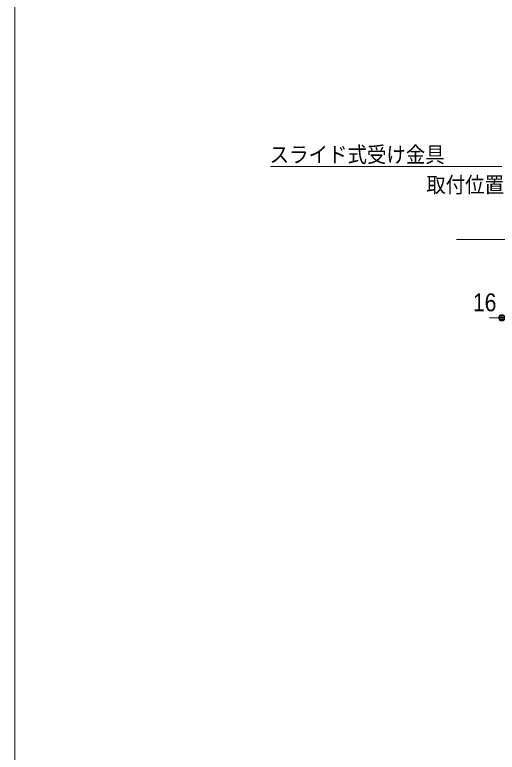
# Model space of a CAD drawing. Units: millimetres, scale not verified. Extents: x -6062 to 6062, y -3045 to 3045.
# Drawn here: x -5788 to -4797, y -703 to 812 of the extents above; entities that cross this region are included whole.
import ezdxf
from ezdxf.enums import TextEntityAlignment as Align

# ---------------------------------------------------------------- set-up
doc = ezdxf.new("R2010")
doc.units = ezdxf.units.MM
doc.header["$LTSCALE"] = 20
for name, color, linetype, lineweight in [('0-0_2寸法-3', 7, 'Continuous', 9), ('0-1_3一般', 7, 'Continuous', 9), ('0-3_0', 7, 'Continuous', 9), ('0-4_2寸法-2', 7, 'Continuous', 9), ('0-5_1図面枠', 7, 'Continuous', 9)]:
    doc.layers.add(name, color=color, linetype=linetype, lineweight=lineweight)
doc.styles.add('ＭＳ ゴシック', font='')
doc.styles.add('ＭＳ Ｐゴシック', font='')
doc.styles.get('ＭＳ ゴシック').set_extended_font_data('MS Gothic')
doc.styles.get('ＭＳ Ｐゴシック').set_extended_font_data('MS PGothic')

# ---------------------------------------------------------------- blocks, each defined once
blk = doc.blocks.new('_Dot')
at = {"layer": '0-3_0'}
for p, q in [((-10, 0), (-20, 0)), ((9.78, 2), (-9.78, 2)), ((7.99, 6), (-7.99, 6)), ((9.16, -3.98), (-9.16, -3.98)), ((6, -7.98), (-6, -7.98))]:
    blk.add_line(p, q, dxfattribs=at)
for points in [[(10, 0), (9.92, 1.25), (9.69, 2.49), (9.3, 3.68), (8.76, 4.82), (8.09, 5.88), (7.29, 6.85), (6.37, 7.71), (5.36, 8.44), (4.26, 9.05), (3.09, 9.51), (1.87, 9.82), (0.63, 9.98), (-0.63, 9.98), (-1.87, 9.82), (-3.09, 9.51), (-4.26, 9.05), (-5.36, 8.44), (-6.37, 7.71), (-7.29, 6.85), (-8.09, 5.88), (-8.76, 4.82), (-9.3, 3.68), (-9.69, 2.49), (-9.92, 1.25), (-10, 0), (0, 0)], [(-10, 0), (-9.92, -1.25), (-9.69, -2.49), (-9.3, -3.68), (-8.76, -4.82), (-8.09, -5.88), (-7.29, -6.85), (-6.37, -7.71), (-5.36, -8.44), (-4.26, -9.05), (-3.09, -9.51), (-1.87, -9.82), (-0.63, -9.98), (0.63, -9.98), (1.87, -9.82), (3.09, -9.51), (4.26, -9.05), (5.36, -8.44), (6.37, -7.71), (7.29, -6.85), (8.09, -5.88), (8.76, -4.82), (9.3, -3.68), (9.69, -2.49), (9.92, -1.25), (10, 0), (0, 0)]]:
    blk.add_lwpolyline(points, close=True, dxfattribs=at)
blk = doc.blocks.new('グループ-38')
at = {"layer": '0-0_2寸法-3'}
blk.add_line((-60000, 10000), (-69497.8, 10000), dxfattribs=at)
at = {"layer": '0-0_2寸法-3', "style": 'ＭＳ ゴシック', "width": 0.9}
for s, p in [('スライド式受け金具', (-69536.4, 9966.6)), ('\u3000\u3000\u3000\u3000\u3000\u3000\u3000\u3000取付位置', (-69497.8, 8724.9))]:
    blk.add_text(s, height=650.9, dxfattribs=at).set_placement(p, align=Align.BOTTOM_LEFT)
blk = doc.blocks.new('グループ-110')
at = {"layer": '0-1_3一般'}
blk.add_line((13056.5, 7000), (-61863.5, 7000), dxfattribs=at)
blk = doc.blocks.new('グループ-112')
at = {"layer": '0-1_3一般'}
blk.add_blockref('グループ-110', (0, 0), dxfattribs=at)
blk = doc.blocks.new('グループ-122')
at = {"layer": '0-5_1図面枠'}
blk.add_lwpolyline([(-80000, 55400), (80000, 55400), (80000, -55400), (-80000, -55400)], close=True, dxfattribs=at)
blk = doc.blocks.new('図面枠')
at = {"layer": '0-5_1図面枠'}
blk.add_blockref('グループ-122', (0, 0), dxfattribs=at)

msp = doc.modelspace()

# ---------------------------------------------------------------- linework, layer by layer
at = {"layer": '0-4_2寸法-2'}
msp.add_line((-4800.21, 189), (-4812.92, 189), dxfattribs=at)

# ---------------------------------------------------------------- block references
at = {"layer": '0-0_2寸法-3', "xscale": 0.05, "yscale": 0.05}
msp.add_blockref('グループ-38', (-1787.5, 0), dxfattribs=at)
at = {"layer": '0-1_3一般', "xscale": 0.05, "yscale": 0.05}
msp.add_blockref('グループ-112', (-1787.5, 0), dxfattribs=at)
at = {"layer": '0-4_2寸法-2', "xscale": 0.6356201, "yscale": 0.6356201}
msp.add_blockref('_Dot', (-4787.5, 189), dxfattribs=at)
at = {"layer": '0-5_1図面枠', "xscale": 0.05, "yscale": 0.05}
msp.add_blockref('図面枠', (-1787.5, 0), dxfattribs=at)

# ---------------------------------------------------------------- texts
at = {"layer": '0-4_2寸法-2', "style": 'ＭＳ Ｐゴシック', "width": 0.9}
msp.add_text('16', height=36.66, dxfattribs=at).set_placement((-4846.83, 191.48), align=Align.BOTTOM_LEFT)

doc.saveas('drawing.dxf')
